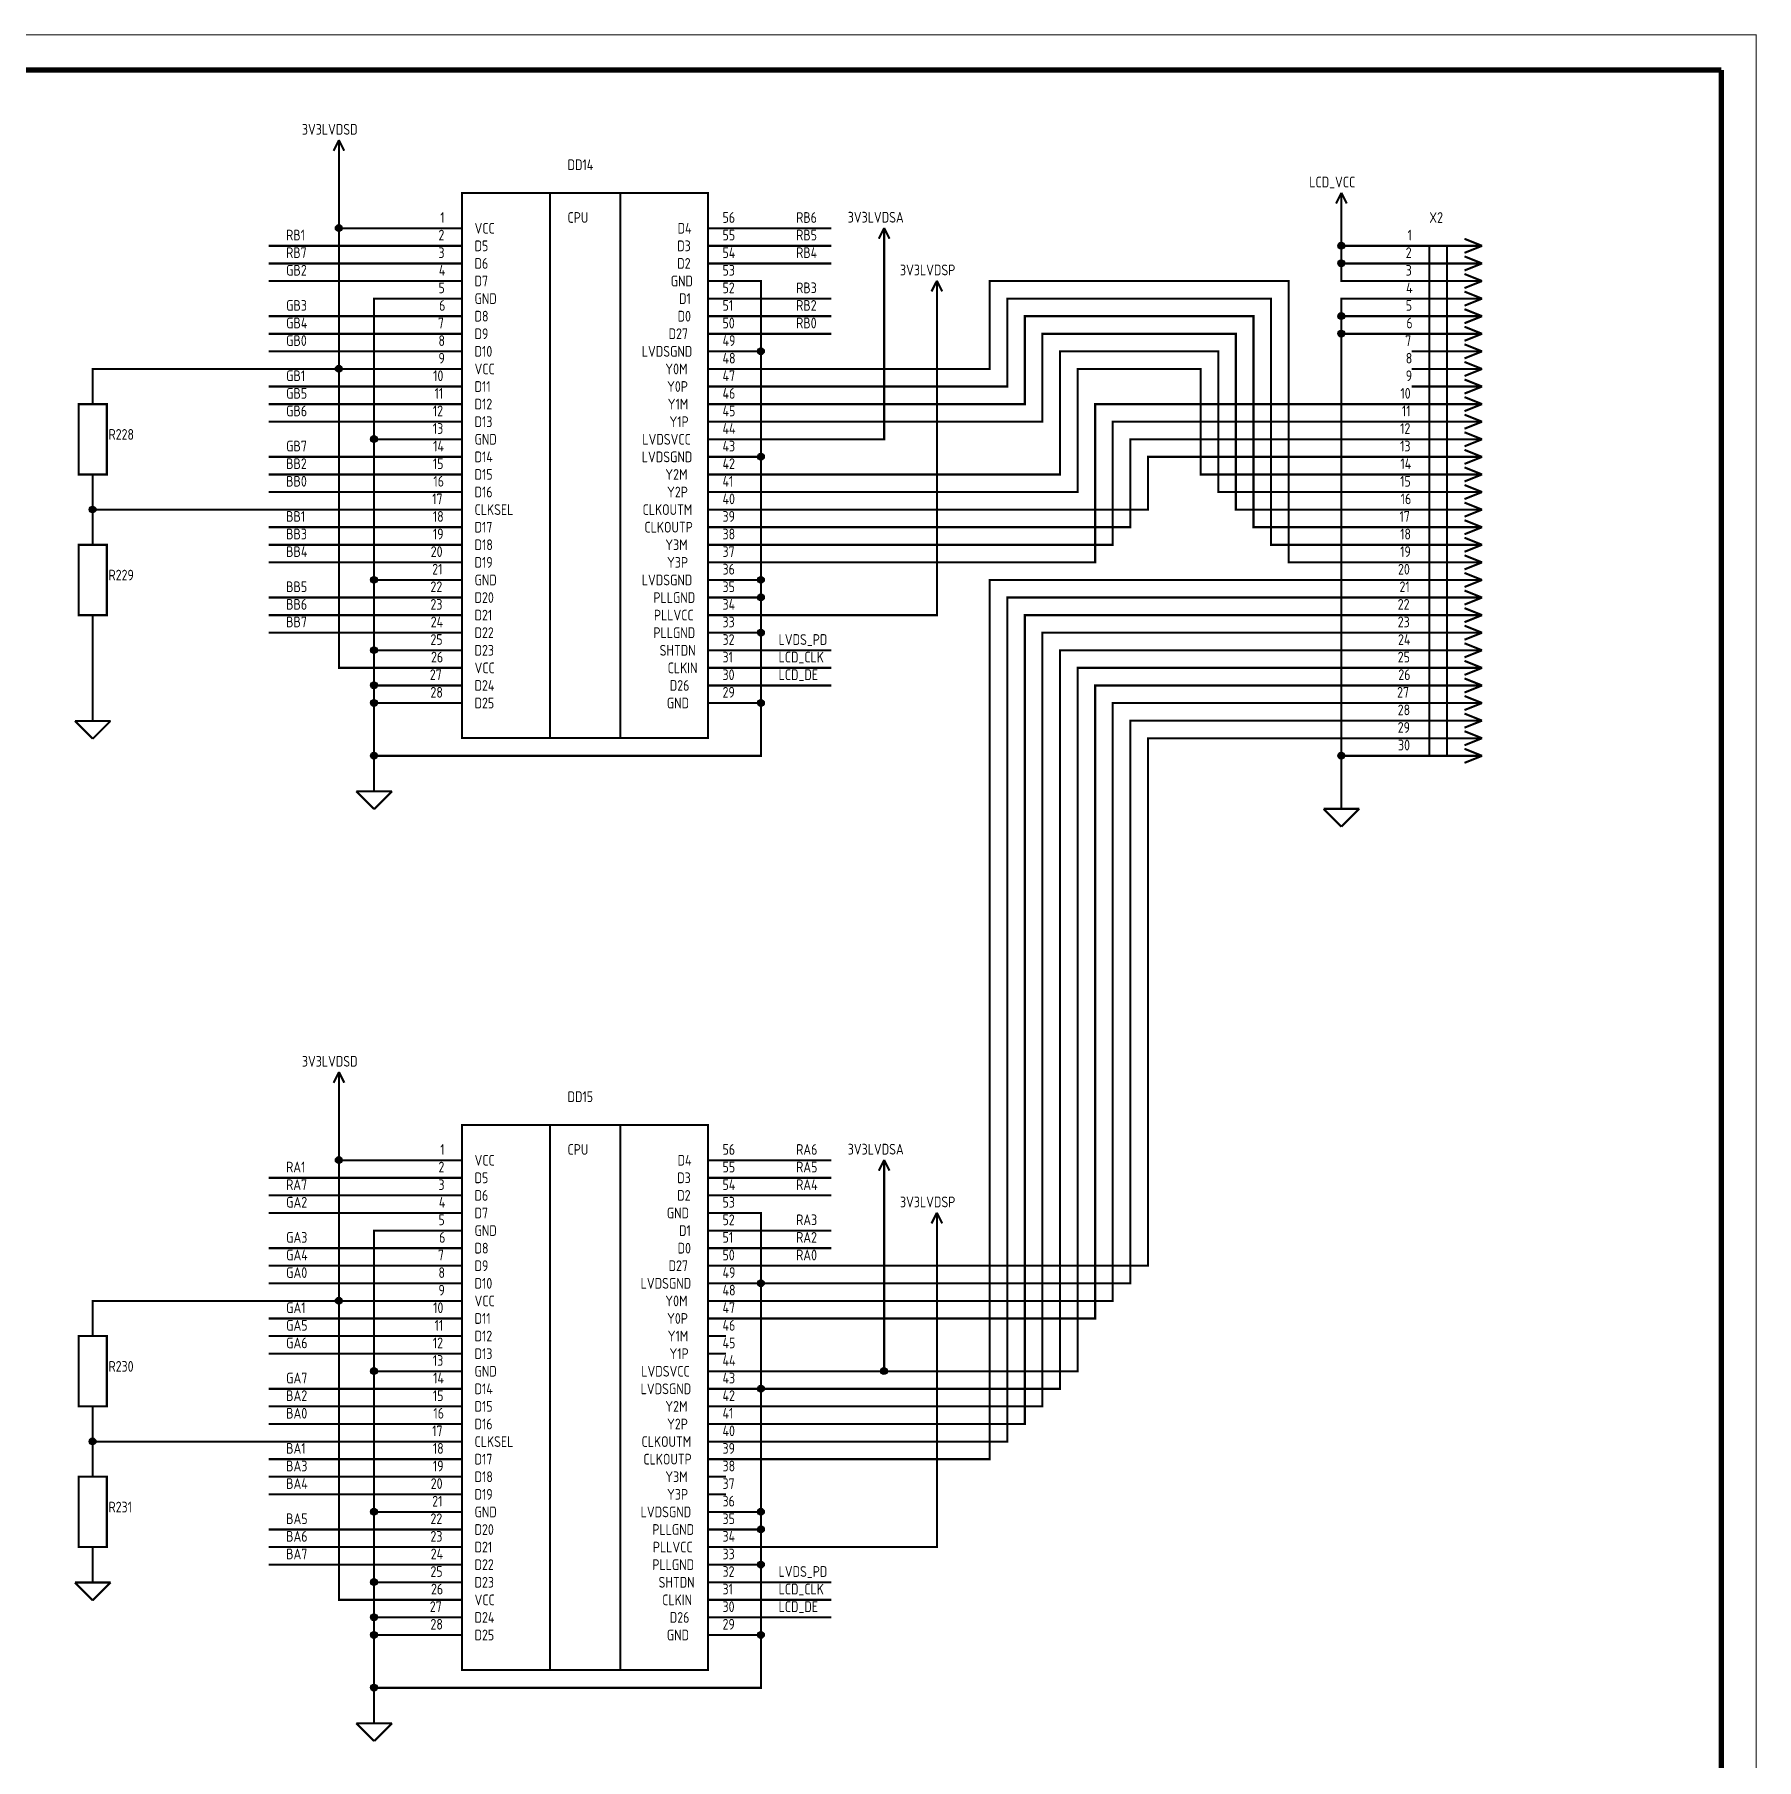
# Model space of a CAD drawing. Header units: millimetres. Extents: x 0 to 594, y 0 to 420.
# Drawn here: x 349.2 to 594, y 174.8 to 420 of the extents above; entities that cross this region are included whole.
import ezdxf

# ---------------------------------------------------------------- set-up
doc = ezdxf.new("R2010")
doc.units = ezdxf.units.MM
doc.layers.add('Sheet', color=7, linetype='Continuous')
doc.styles.get("Standard").update_dxf_attribs({"font": 'gost.TTF', "oblique": 15})

msp = doc.modelspace()

# ---------------------------------------------------------------- linework, layer by layer
at = {"layer": 'Sheet'}
for points, const_width in [([(0, 420), (593.96, 420), (593.96, 0.04), (0, 0.04), (0, 420)], 0.0991), ([(20, 415), (589, 415)], 0.749), ([(589, 415), (589, 5)], 0.749), ([(392.5, 405.04), (391.74, 403.52)], 0.3), ([(392.5, 405.04), (393.26, 403.52)], 0.3), ([(392.5, 402.5), (392.5, 405.04)], 0.3), ([(392.5, 372.5), (392.5, 392.5), (392.5, 402.5)], 0.3), ([(410, 397.5), (444.96, 397.5), (444.96, 320.04), (410, 320.04), (410, 397.5)], 0.3), ([(422.5, 397.5), (422.5, 320)], 0.3), ([(432.5, 397.5), (432.5, 320)], 0.3), ([(535, 397.54), (534.24, 396.02)], 0.3), ([(535, 397.54), (535.76, 396.02)], 0.3), ([(535, 395), (535, 397.54)], 0.3), ([(545, 385), (535, 385), (535, 387.5), (535, 390), (535, 395)], 0.3), ([(407.5, 392.5), (392.5, 392.5)], 0.3), ([(410, 392.5), (407.5, 392.5)], 0.3), ([(445, 392.5), (447.5, 392.5)], 0.3), ([(462.5, 392.5), (447.5, 392.5)], 0.3), ([(470, 392.54), (469.24, 391.02)], 0.3), ([(470, 392.54), (470.76, 391.02)], 0.3), ([(470, 390), (470, 392.54)], 0.3), ([(382.5, 390), (407.5, 390)], 0.3), ([(410, 390), (407.5, 390)], 0.3), ([(445, 390), (447.5, 390)], 0.3), ([(462.5, 390), (447.5, 390)], 0.3), ([(447.5, 362.5), (470, 362.5), (470, 390)], 0.3), ([(545, 390), (535, 390)], 0.3), ([(547.5, 390), (545, 390)], 0.3), ([(547.5, 317.5), (547.5, 390)], 0.3), ([(547.5, 390), (555, 390)], 0.3), ([(550, 390), (550, 317.5)], 0.3), ([(555, 390), (552.5, 391)], 0.3), ([(552.5, 389), (555, 390)], 0.3), ([(382.5, 387.5), (407.5, 387.5)], 0.3), ([(410, 387.5), (407.5, 387.5)], 0.3), ([(445, 387.5), (447.5, 387.5)], 0.3), ([(462.5, 387.5), (447.5, 387.5)], 0.3), ([(545, 387.5), (535, 387.5)], 0.3), ([(547.5, 387.5), (545, 387.5)], 0.3), ([(547.5, 387.5), (555, 387.5)], 0.3), ([(555, 387.5), (552.5, 388.5)], 0.3), ([(552.5, 386.5), (555, 387.5)], 0.3), ([(382.5, 385), (407.5, 385)], 0.3), ([(410, 385), (407.5, 385)], 0.3), ([(445, 385), (447.5, 385)], 0.3), ([(452.5, 375), (452.5, 385), (447.5, 385)], 0.3), ([(545, 345), (527.5, 345), (527.5, 385), (485, 385), (485, 372.5), (447.5, 372.5)], 0.3), ([(477.5, 385.04), (476.74, 383.52)], 0.3), ([(477.5, 385.04), (478.26, 383.52)], 0.3), ([(477.5, 382.5), (477.5, 385.04)], 0.3), ([(547.5, 385), (545, 385)], 0.3), ([(547.5, 385), (555, 385)], 0.3), ([(555, 385), (552.5, 386)], 0.3), ([(552.5, 384), (555, 385)], 0.3), ([(407.5, 382.5), (397.5, 382.5), (397.5, 362.5), (407.5, 362.5)], 0.3), ([(410, 382.5), (407.5, 382.5)], 0.3), ([(445, 382.5), (447.5, 382.5)], 0.3), ([(462.5, 382.5), (447.5, 382.5)], 0.3), ([(545, 347.5), (525, 347.5), (525, 382.5), (487.5, 382.5), (487.5, 370), (447.5, 370)], 0.3), ([(447.5, 337.5), (477.5, 337.5), (477.5, 382.5)], 0.3), ([(545, 382.5), (535, 382.5), (535, 380)], 0.3), ([(547.5, 382.5), (545, 382.5)], 0.3), ([(547.5, 382.5), (555, 382.5)], 0.3), ([(555, 382.5), (552.5, 383.5)], 0.3), ([(552.5, 381.5), (555, 382.5)], 0.3), ([(382.5, 380), (407.5, 380)], 0.3), ([(410, 380), (407.5, 380)], 0.3), ([(445, 380), (447.5, 380)], 0.3), ([(462.5, 380), (447.5, 380)], 0.3), ([(447.5, 367.5), (490, 367.5), (490, 380), (522.5, 380), (522.5, 350), (545, 350)], 0.3), ([(545, 380), (535, 380), (535, 377.5)], 0.3), ([(547.5, 380), (545, 380)], 0.3), ([(547.5, 380), (555, 380)], 0.3), ([(555, 380), (552.5, 381)], 0.3), ([(552.5, 379), (555, 380)], 0.3), ([(555, 377.5), (552.5, 378.5)], 0.3), ([(382.5, 377.5), (407.5, 377.5)], 0.3), ([(410, 377.5), (407.5, 377.5)], 0.3), ([(445, 377.5), (447.5, 377.5)], 0.3), ([(462.5, 377.5), (447.5, 377.5)], 0.3), ([(447.5, 365), (492.5, 365), (492.5, 377.5), (520, 377.5), (520, 352.5), (545, 352.5)], 0.3), ([(535, 317.5), (535, 377.5), (545, 377.5)], 0.3), ([(547.5, 377.5), (545, 377.5)], 0.3), ([(547.5, 377.5), (555, 377.5)], 0.3), ([(552.5, 376.5), (555, 377.5)], 0.3), ([(555, 375), (552.5, 376)], 0.3), ([(382.5, 375), (407.5, 375)], 0.3), ([(410, 375), (407.5, 375)], 0.3), ([(445, 375), (447.5, 375)], 0.3), ([(452.5, 360), (452.5, 375), (447.5, 375)], 0.3), ([(447.5, 357.5), (495, 357.5), (495, 375), (517.5, 375), (517.5, 355), (545, 355)], 0.3), ([(547.5, 375), (545, 375)], 0.3), ([(547.5, 375), (555, 375)], 0.3), ([(552.5, 374), (555, 375)], 0.3), ([(555, 372.5), (552.5, 373.5)], 0.3), ([(407.5, 372.5), (392.5, 372.5), (357.5, 372.5), (357.5, 370)], 0.3), ([(407.5, 330), (392.5, 330), (392.5, 372.5)], 0.3), ([(410, 372.5), (407.5, 372.5)], 0.3), ([(445, 372.5), (447.5, 372.5)], 0.3), ([(447.5, 355), (497.5, 355), (497.5, 372.5), (515, 372.5), (515, 357.5), (545, 357.5)], 0.3), ([(547.5, 372.5), (545, 372.5)], 0.3), ([(547.5, 372.5), (555, 372.5)], 0.3), ([(552.5, 371.5), (555, 372.5)], 0.3), ([(555, 370), (552.5, 371)], 0.3), ([(357.5, 367.5), (357.5, 370)], 0.3), ([(382.5, 370), (407.5, 370)], 0.3), ([(410, 370), (407.5, 370)], 0.3), ([(445, 370), (447.5, 370)], 0.3), ([(547.5, 370), (545, 370)], 0.3), ([(547.5, 370), (555, 370)], 0.3), ([(552.5, 369), (555, 370)], 0.3), ([(555, 367.5), (552.5, 368.5)], 0.3), ([(357.5, 357.5), (355.5, 357.5), (355.5, 367.5), (359.5, 367.5), (359.5, 357.5), (357.5, 357.5)], 0.3), ([(382.5, 367.5), (407.5, 367.5)], 0.3), ([(410, 367.5), (407.5, 367.5)], 0.3), ([(445, 367.5), (447.5, 367.5)], 0.3), ([(447.5, 345), (500, 345), (500, 367.5), (545, 367.5)], 0.3), ([(547.5, 367.5), (545, 367.5)], 0.3), ([(547.5, 367.5), (555, 367.5)], 0.3), ([(552.5, 366.5), (555, 367.5)], 0.3), ([(555, 365), (552.5, 366)], 0.3), ([(382.5, 365), (407.5, 365)], 0.3), ([(410, 365), (407.5, 365)], 0.3), ([(445, 365), (447.5, 365)], 0.3), ([(447.5, 347.5), (502.5, 347.5), (502.5, 365), (545, 365)], 0.3), ([(547.5, 365), (545, 365)], 0.3), ([(547.5, 365), (555, 365)], 0.3), ([(552.5, 364), (555, 365)], 0.3), ([(555, 362.5), (552.5, 363.5)], 0.3), ([(397.5, 362.5), (397.5, 342.5), (407.5, 342.5)], 0.3), ([(410, 362.5), (407.5, 362.5)], 0.3), ([(445, 362.5), (447.5, 362.5)], 0.3), ([(447.5, 350), (505, 350), (505, 362.5), (545, 362.5)], 0.3), ([(547.5, 362.5), (545, 362.5)], 0.3), ([(547.5, 362.5), (555, 362.5)], 0.3), ([(552.5, 361.5), (555, 362.5)], 0.3), ([(555, 360), (552.5, 361)], 0.3), ([(382.5, 360), (407.5, 360)], 0.3), ([(410, 360), (407.5, 360)], 0.3), ([(445, 360), (447.5, 360)], 0.3), ([(452.5, 342.5), (452.5, 360), (447.5, 360)], 0.3), ([(447.5, 352.5), (507.5, 352.5), (507.5, 360), (545, 360)], 0.3), ([(547.5, 360), (545, 360)], 0.3), ([(547.5, 360), (555, 360)], 0.3), ([(552.5, 359), (555, 360)], 0.3), ([(555, 357.5), (552.5, 358.5)], 0.3), ([(357.5, 357.5), (357.5, 355)], 0.3), ([(382.5, 357.5), (407.5, 357.5)], 0.3), ([(410, 357.5), (407.5, 357.5)], 0.3), ([(445, 357.5), (447.5, 357.5)], 0.3), ([(547.5, 357.5), (545, 357.5)], 0.3), ([(547.5, 357.5), (555, 357.5)], 0.3), ([(552.5, 356.5), (555, 357.5)], 0.3), ([(555, 355), (552.5, 356)], 0.3), ([(357.5, 352.5), (357.5, 355)], 0.3), ([(382.5, 355), (407.5, 355)], 0.3), ([(410, 355), (407.5, 355)], 0.3), ([(445, 355), (447.5, 355)], 0.3), ([(547.5, 355), (545, 355)], 0.3), ([(547.5, 355), (555, 355)], 0.3), ([(552.5, 354), (555, 355)], 0.3), ([(555, 352.5), (552.5, 353.5)], 0.3), ([(357.5, 350), (357.5, 352.5), (407.5, 352.5)], 0.3), ([(410, 352.5), (407.5, 352.5)], 0.3), ([(445, 352.5), (447.5, 352.5)], 0.3), ([(547.5, 352.5), (545, 352.5)], 0.3), ([(547.5, 352.5), (555, 352.5)], 0.3), ([(552.5, 351.5), (555, 352.5)], 0.3), ([(555, 350), (552.5, 351)], 0.3), ([(357.5, 347.5), (357.5, 350)], 0.3), ([(382.5, 350), (407.5, 350)], 0.3), ([(410, 350), (407.5, 350)], 0.3), ([(445, 350), (447.5, 350)], 0.3), ([(547.5, 350), (545, 350)], 0.3), ([(547.5, 350), (555, 350)], 0.3), ([(552.5, 349), (555, 350)], 0.3), ([(555, 347.5), (552.5, 348.5)], 0.3), ([(357.5, 337.5), (355.5, 337.5), (355.5, 347.5), (359.5, 347.5), (359.5, 337.5), (357.5, 337.5)], 0.3), ([(382.5, 347.5), (407.5, 347.5)], 0.3), ([(410, 347.5), (407.5, 347.5)], 0.3), ([(445, 347.5), (447.5, 347.5)], 0.3), ([(547.5, 347.5), (545, 347.5)], 0.3), ([(547.5, 347.5), (555, 347.5)], 0.3), ([(552.5, 346.5), (555, 347.5)], 0.3), ([(555, 345), (552.5, 346)], 0.3), ([(382.5, 345), (407.5, 345)], 0.3), ([(410, 345), (407.5, 345)], 0.3), ([(445, 345), (447.5, 345)], 0.3), ([(547.5, 345), (545, 345)], 0.3), ([(547.5, 345), (555, 345)], 0.3), ([(552.5, 344), (555, 345)], 0.3), ([(555, 342.5), (552.5, 343.5)], 0.3), ([(397.5, 342.5), (397.5, 332.5), (397.5, 327.5), (407.5, 327.5)], 0.3), ([(410, 342.5), (407.5, 342.5)], 0.3), ([(445, 342.5), (447.5, 342.5)], 0.3), ([(452.5, 340), (452.5, 342.5), (447.5, 342.5)], 0.3), ([(447.5, 217.5), (485, 217.5), (485, 342.5), (545, 342.5)], 0.3), ([(547.5, 342.5), (545, 342.5)], 0.3), ([(547.5, 342.5), (555, 342.5)], 0.3), ([(552.5, 341.5), (555, 342.5)], 0.3), ([(555, 340), (552.5, 341)], 0.3), ([(382.5, 340), (407.5, 340)], 0.3), ([(410, 340), (407.5, 340)], 0.3), ([(445, 340), (447.5, 340)], 0.3), ([(452.5, 335), (452.5, 340), (447.5, 340)], 0.3), ([(447.5, 220), (487.5, 220), (487.5, 340), (545, 340)], 0.3), ([(547.5, 340), (545, 340)], 0.3), ([(547.5, 340), (555, 340)], 0.3), ([(552.5, 339), (555, 340)], 0.3), ([(555, 337.5), (552.5, 338.5)], 0.3), ([(357.5, 337.5), (357.5, 335)], 0.3), ([(382.5, 337.5), (407.5, 337.5)], 0.3), ([(410, 337.5), (407.5, 337.5)], 0.3), ([(445, 337.5), (447.5, 337.5)], 0.3), ([(447.5, 222.5), (490, 222.5), (490, 337.5), (545, 337.5)], 0.3), ([(547.5, 337.5), (545, 337.5)], 0.3), ([(547.5, 337.5), (555, 337.5)], 0.3), ([(552.5, 336.5), (555, 337.5)], 0.3), ([(555, 335), (552.5, 336)], 0.3), ([(357.5, 325), (357.5, 335)], 0.3), ([(382.5, 335), (407.5, 335)], 0.3), ([(410, 335), (407.5, 335)], 0.3), ([(445, 335), (447.5, 335)], 0.3), ([(452.5, 325), (452.5, 335), (447.5, 335)], 0.3), ([(447.5, 225), (492.5, 225), (492.5, 335), (545, 335)], 0.3), ([(547.5, 335), (545, 335)], 0.3), ([(547.5, 335), (555, 335)], 0.3), ([(552.5, 334), (555, 335)], 0.3), ([(555, 332.5), (552.5, 333.5)], 0.3), ([(407.5, 332.5), (397.5, 332.5)], 0.3), ([(410, 332.5), (407.5, 332.5)], 0.3), ([(445, 332.5), (447.5, 332.5)], 0.3), ([(462.5, 332.5), (447.5, 332.5)], 0.3), ([(447.5, 227.5), (452.5, 227.5), (495, 227.5), (495, 332.5), (545, 332.5)], 0.3), ([(547.5, 332.5), (545, 332.5)], 0.3), ([(547.5, 332.5), (555, 332.5)], 0.3), ([(552.5, 331.5), (555, 332.5)], 0.3), ([(555, 330), (552.5, 331)], 0.3), ([(410, 330), (407.5, 330)], 0.3), ([(445, 330), (447.5, 330)], 0.3), ([(462.5, 330), (447.5, 330)], 0.3), ([(447.5, 230), (470, 230), (497.5, 230), (497.5, 330), (545, 330)], 0.3), ([(547.5, 330), (545, 330)], 0.3), ([(547.5, 330), (555, 330)], 0.3), ([(552.5, 329), (555, 330)], 0.3), ([(555, 327.5), (552.5, 328.5)], 0.3), ([(397.5, 327.5), (397.5, 325), (407.5, 325)], 0.3), ([(410, 327.5), (407.5, 327.5)], 0.3), ([(445, 327.5), (447.5, 327.5)], 0.3), ([(462.5, 327.5), (447.5, 327.5)], 0.3), ([(447.5, 237.5), (500, 237.5), (500, 327.5), (545, 327.5)], 0.3), ([(547.5, 327.5), (545, 327.5)], 0.3), ([(547.5, 327.5), (555, 327.5)], 0.3), ([(552.5, 326.5), (555, 327.5)], 0.3), ([(357.5, 325), (357.5, 322.46)], 0.3), ([(397.5, 325), (397.5, 317.5), (452.5, 317.5), (452.5, 325), (447.5, 325)], 0.3), ([(410, 325), (407.5, 325)], 0.3), ([(445, 325), (447.5, 325)], 0.3), ([(447.5, 240), (502.5, 240), (502.5, 325), (545, 325)], 0.3), ([(547.5, 325), (545, 325)], 0.3), ([(547.5, 325), (555, 325)], 0.3), ([(555, 325), (552.5, 326)], 0.3), ([(552.5, 324), (555, 325)], 0.3), ([(354.96, 322.46), (360.04, 322.46)], 0.3), ([(354.96, 322.46), (357.5, 319.92)], 0.3), ([(360.04, 322.46), (357.5, 319.92)], 0.3), ([(447.5, 242.5), (452.5, 242.5), (505, 242.5), (505, 322.5), (545, 322.5)], 0.3), ([(547.5, 322.5), (545, 322.5)], 0.3), ([(547.5, 322.5), (555, 322.5)], 0.3), ([(555, 322.5), (552.5, 323.5)], 0.3), ([(552.5, 321.5), (555, 322.5)], 0.3), ([(447.5, 245), (507.5, 245), (507.5, 320), (545, 320)], 0.3), ([(547.5, 320), (545, 320)], 0.3), ([(547.5, 320), (555, 320)], 0.3), ([(555, 320), (552.5, 321)], 0.3), ([(552.5, 319), (555, 320)], 0.3), ([(397.5, 317.5), (397.5, 315)], 0.3), ([(545, 317.5), (535, 317.5), (535, 312.5)], 0.3), ([(547.5, 317.5), (545, 317.5)], 0.3), ([(547.5, 317.5), (555, 317.5)], 0.3), ([(555, 317.5), (552.5, 318.5)], 0.3), ([(552.5, 316.5), (555, 317.5)], 0.3), ([(397.5, 315), (397.5, 312.46)], 0.3), ([(394.96, 312.46), (400.04, 312.46)], 0.3), ([(394.96, 312.46), (397.5, 309.92)], 0.3), ([(400.04, 312.46), (397.5, 309.92)], 0.3), ([(535, 312.5), (535, 309.96)], 0.3), ([(532.46, 309.96), (537.54, 309.96)], 0.3), ([(532.46, 309.96), (535, 307.42)], 0.3), ([(537.54, 309.96), (535, 307.42)], 0.3), ([(392.5, 272.54), (391.74, 271.02)], 0.3), ([(392.5, 272.54), (393.26, 271.02)], 0.3), ([(392.5, 270), (392.5, 272.54)], 0.3), ([(392.5, 240), (392.5, 260), (392.5, 270)], 0.3), ([(410, 265), (444.96, 265), (444.96, 187.54), (410, 187.54), (410, 265)], 0.3), ([(422.5, 265), (422.5, 187.5)], 0.3), ([(432.5, 265), (432.5, 187.5)], 0.3), ([(407.5, 260), (392.5, 260)], 0.3), ([(410, 260), (407.5, 260)], 0.3), ([(445, 260), (447.5, 260)], 0.3), ([(462.5, 260), (447.5, 260)], 0.3), ([(470, 260.04), (469.24, 258.52)], 0.3), ([(470, 260.04), (470.76, 258.52)], 0.3), ([(470, 257.5), (470, 260.04)], 0.3), ([(382.5, 257.5), (407.5, 257.5)], 0.3), ([(410, 257.5), (407.5, 257.5)], 0.3), ([(445, 257.5), (447.5, 257.5)], 0.3), ([(462.5, 257.5), (447.5, 257.5)], 0.3), ([(470, 230), (470, 257.5)], 0.3), ([(382.5, 255), (407.5, 255)], 0.3), ([(410, 255), (407.5, 255)], 0.3), ([(445, 255), (447.5, 255)], 0.3), ([(462.5, 255), (447.5, 255)], 0.3), ([(382.5, 252.5), (407.5, 252.5)], 0.3), ([(410, 252.5), (407.5, 252.5)], 0.3), ([(445, 252.5), (447.5, 252.5)], 0.3), ([(452.5, 242.5), (452.5, 252.5), (447.5, 252.5)], 0.3), ([(477.5, 252.54), (476.74, 251.02)], 0.3), ([(477.5, 252.54), (478.26, 251.02)], 0.3), ([(477.5, 250), (477.5, 252.54)], 0.3), ([(407.5, 250), (397.5, 250), (397.5, 230), (407.5, 230)], 0.3), ([(410, 250), (407.5, 250)], 0.3), ([(445, 250), (447.5, 250)], 0.3), ([(462.5, 250), (447.5, 250)], 0.3), ([(447.5, 205), (477.5, 205), (477.5, 250)], 0.3), ([(382.5, 247.5), (407.5, 247.5)], 0.3), ([(410, 247.5), (407.5, 247.5)], 0.3), ([(445, 247.5), (447.5, 247.5)], 0.3), ([(462.5, 247.5), (447.5, 247.5)], 0.3), ([(382.5, 245), (407.5, 245)], 0.3), ([(410, 245), (407.5, 245)], 0.3), ([(445, 245), (447.5, 245)], 0.3), ([(382.5, 242.5), (407.5, 242.5)], 0.3), ([(410, 242.5), (407.5, 242.5)], 0.3), ([(445, 242.5), (447.5, 242.5)], 0.3), ([(452.5, 227.5), (452.5, 242.5)], 0.3), ([(407.5, 240), (392.5, 240), (357.5, 240), (357.5, 237.5)], 0.3), ([(407.5, 197.5), (392.5, 197.5), (392.5, 240)], 0.3), ([(410, 240), (407.5, 240)], 0.3), ([(445, 240), (447.5, 240)], 0.3), ([(357.5, 235), (357.5, 237.5)], 0.3), ([(382.5, 237.5), (407.5, 237.5)], 0.3), ([(410, 237.5), (407.5, 237.5)], 0.3), ([(445, 237.5), (447.5, 237.5)], 0.3), ([(357.5, 225), (355.5, 225), (355.5, 235), (359.5, 235), (359.5, 225), (357.5, 225)], 0.3), ([(382.5, 235), (407.5, 235)], 0.3), ([(410, 235), (407.5, 235)], 0.3), ([(445, 235), (447.5, 235)], 0.3), ([(382.5, 232.5), (407.5, 232.5)], 0.3), ([(410, 232.5), (407.5, 232.5)], 0.3), ([(445, 232.5), (447.5, 232.5)], 0.3), ([(397.5, 230), (397.5, 210), (407.5, 210)], 0.3), ([(410, 230), (407.5, 230)], 0.3), ([(445, 230), (447.5, 230)], 0.3), ([(382.5, 227.5), (407.5, 227.5)], 0.3), ([(410, 227.5), (407.5, 227.5)], 0.3), ([(445, 227.5), (447.5, 227.5)], 0.3), ([(452.5, 210), (452.5, 227.5)], 0.3), ([(357.5, 225), (357.5, 222.5)], 0.3), ([(382.5, 225), (407.5, 225)], 0.3), ([(410, 225), (407.5, 225)], 0.3), ([(445, 225), (447.5, 225)], 0.3), ([(357.5, 220), (357.5, 222.5)], 0.3), ([(382.5, 222.5), (407.5, 222.5)], 0.3), ([(410, 222.5), (407.5, 222.5)], 0.3), ([(445, 222.5), (447.5, 222.5)], 0.3), ([(357.5, 217.5), (357.5, 220), (407.5, 220)], 0.3), ([(410, 220), (407.5, 220)], 0.3), ([(445, 220), (447.5, 220)], 0.3), ([(357.5, 215), (357.5, 217.5)], 0.3), ([(382.5, 217.5), (407.5, 217.5)], 0.3), ([(410, 217.5), (407.5, 217.5)], 0.3), ([(445, 217.5), (447.5, 217.5)], 0.3), ([(357.5, 205), (355.5, 205), (355.5, 215), (359.5, 215), (359.5, 205), (357.5, 205)], 0.3), ([(382.5, 215), (407.5, 215)], 0.3), ([(410, 215), (407.5, 215)], 0.3), ([(445, 215), (447.5, 215)], 0.3), ([(382.5, 212.5), (407.5, 212.5)], 0.3), ([(410, 212.5), (407.5, 212.5)], 0.3), ([(445, 212.5), (447.5, 212.5)], 0.3), ([(397.5, 210), (397.5, 200), (397.5, 195), (407.5, 195)], 0.3), ([(410, 210), (407.5, 210)], 0.3), ([(445, 210), (447.5, 210)], 0.3), ([(452.5, 207.5), (452.5, 210), (447.5, 210)], 0.3), ([(382.5, 207.5), (407.5, 207.5)], 0.3), ([(410, 207.5), (407.5, 207.5)], 0.3), ([(445, 207.5), (447.5, 207.5)], 0.3), ([(452.5, 202.5), (452.5, 207.5), (447.5, 207.5)], 0.3), ([(357.5, 205), (357.5, 202.5)], 0.3), ([(382.5, 205), (407.5, 205)], 0.3), ([(410, 205), (407.5, 205)], 0.3), ([(445, 205), (447.5, 205)], 0.3), ([(357.5, 202.5), (357.5, 199.96)], 0.3), ([(382.5, 202.5), (407.5, 202.5)], 0.3), ([(410, 202.5), (407.5, 202.5)], 0.3), ([(445, 202.5), (447.5, 202.5)], 0.3), ([(452.5, 192.5), (452.5, 202.5), (447.5, 202.5)], 0.3), ([(354.96, 199.96), (360.04, 199.96)], 0.3), ([(354.96, 199.96), (357.5, 197.42)], 0.3), ([(360.04, 199.96), (357.5, 197.42)], 0.3), ([(407.5, 200), (397.5, 200)], 0.3), ([(410, 200), (407.5, 200)], 0.3), ([(445, 200), (447.5, 200)], 0.3), ([(462.5, 200), (447.5, 200)], 0.3), ([(410, 197.5), (407.5, 197.5)], 0.3), ([(445, 197.5), (447.5, 197.5)], 0.3), ([(462.5, 197.5), (447.5, 197.5)], 0.3), ([(397.5, 195), (397.5, 192.5), (407.5, 192.5)], 0.3), ([(410, 195), (407.5, 195)], 0.3), ([(445, 195), (447.5, 195)], 0.3), ([(462.5, 195), (447.5, 195)], 0.3), ([(397.5, 192.5), (397.5, 185), (452.5, 185), (452.5, 192.5), (447.5, 192.5)], 0.3), ([(410, 192.5), (407.5, 192.5)], 0.3), ([(445, 192.5), (447.5, 192.5)], 0.3), ([(397.5, 185), (397.5, 182.5)], 0.3), ([(397.5, 182.5), (397.5, 179.96)], 0.3), ([(394.96, 179.96), (400.04, 179.96)], 0.3), ([(394.96, 179.96), (397.5, 177.42)], 0.3), ([(400.04, 179.96), (397.5, 177.42)], 0.3)]:
    msp.add_lwpolyline(points, dxfattribs=dict(at, const_width=const_width))
at = {"layer": 'Sheet', "const_width": 0.508}
for points in [[(392.25, 392.5, 1), (392.75, 392.5, 1)], [(534.75, 390, 1), (535.25, 390, 1)], [(534.75, 387.5, 1), (535.25, 387.5, 1)], [(534.75, 380, 1), (535.25, 380, 1)], [(534.75, 377.5, 1), (535.25, 377.5, 1)], [(452.25, 375, 1), (452.75, 375, 1)], [(392.25, 372.5, 1), (392.75, 372.5, 1)], [(397.25, 362.5, 1), (397.75, 362.5, 1)], [(452.25, 360, 1), (452.75, 360, 1)], [(357.25, 352.5, 1), (357.75, 352.5, 1)], [(397.25, 342.5, 1), (397.75, 342.5, 1)], [(452.25, 342.5, 1), (452.75, 342.5, 1)], [(452.25, 340, 1), (452.75, 340, 1)], [(452.25, 335, 1), (452.75, 335, 1)], [(397.25, 332.5, 1), (397.75, 332.5, 1)], [(397.25, 327.5, 1), (397.75, 327.5, 1)], [(397.25, 325, 1), (397.75, 325, 1)], [(452.25, 325, 1), (452.75, 325, 1)], [(397.25, 317.5, 1), (397.75, 317.5, 1)], [(534.75, 317.5, 1), (535.25, 317.5, 1)], [(392.25, 260, 1), (392.75, 260, 1)], [(452.25, 242.5, 1), (452.75, 242.5, 1)], [(392.25, 240, 1), (392.75, 240, 1)], [(397.25, 230, 1), (397.75, 230, 1)], [(469.75, 230, 1), (470.25, 230, 1)], [(452.25, 227.5, 1), (452.75, 227.5, 1)], [(357.25, 220, 1), (357.75, 220, 1)], [(397.25, 210, 1), (397.75, 210, 1)], [(452.25, 210, 1), (452.75, 210, 1)], [(452.25, 207.5, 1), (452.75, 207.5, 1)], [(452.25, 202.5, 1), (452.75, 202.5, 1)], [(397.25, 200, 1), (397.75, 200, 1)], [(397.25, 195, 1), (397.75, 195, 1)], [(397.25, 192.5, 1), (397.75, 192.5, 1)], [(452.25, 192.5, 1), (452.75, 192.5, 1)], [(397.25, 185, 1), (397.75, 185, 1)]]:
    msp.add_lwpolyline(points, format="xyb", close=True, dxfattribs=at)
at = {"layer": 'Sheet'}
for centre, radius in [((397.48, 325.02), 0.488), ((397.48, 325.02), 0.488), ((397.48, 325.02), 0.488), ((397.48, 325.02), 0.488), ((534.98, 317.52), 0.486), ((534.98, 317.52), 0.486), ((534.98, 317.52), 0.486), ((534.98, 317.52), 0.486), ((392.48, 260.02), 0.486), ((392.48, 260.02), 0.486), ((392.48, 260.02), 0.486), ((392.48, 260.02), 0.486), ((397.48, 230.02), 0.488), ((397.48, 230.02), 0.488), ((397.48, 230.02), 0.488), ((397.48, 230.02), 0.488), ((397.48, 210.02), 0.488), ((397.48, 210.02), 0.488), ((397.48, 210.02), 0.488), ((397.48, 210.02), 0.488), ((397.48, 200.02), 0.488), ((397.48, 200.02), 0.488), ((397.48, 200.02), 0.488), ((397.48, 200.02), 0.488)]:
    msp.add_circle(centre, radius, dxfattribs=at)
for centre, major_axis, ratio in [((392.48, 392.52), (0.486, 0), 0.999995), ((392.48, 392.52), (0.486, 0), 0.999995), ((392.48, 392.52), (0.486, 0), 0.999995), ((392.48, 392.52), (0.486, 0), 0.999995), ((534.98, 390.02), (0, 0.488), 0.997292), ((534.98, 390.02), (0, 0.488), 0.997292), ((534.98, 390.02), (0, 0.488), 0.997292), ((534.98, 390.02), (0, 0.488), 0.997292), ((534.98, 387.52), (0, 0.488), 0.997286), ((534.98, 387.52), (0, 0.488), 0.997286), ((534.98, 387.52), (0, 0.488), 0.997286), ((534.98, 387.52), (0, 0.488), 0.997286), ((534.98, 380.02), (0.486, 0), 0.999995), ((534.98, 380.02), (0.486, 0), 0.999995), ((534.98, 380.02), (0.486, 0), 0.999995), ((534.98, 380.02), (0.486, 0), 0.999995), ((534.98, 377.52), (0, 0.488), 0.997286), ((534.98, 377.52), (0, 0.488), 0.997286), ((534.98, 377.52), (0, 0.488), 0.997286), ((534.98, 377.52), (0, 0.488), 0.997286), ((452.48, 375.02), (0.488, 0), 0.997245), ((452.48, 375.02), (0.488, 0), 0.997245), ((452.48, 375.02), (0.488, 0), 0.997245), ((452.48, 375.02), (0.488, 0), 0.997245), ((392.48, 372.52), (0.486, 0), 0.999995), ((392.48, 372.52), (0.486, 0), 0.999995), ((392.48, 372.52), (0.486, 0), 0.999995), ((392.48, 372.52), (0.486, 0), 0.999995), ((392.48, 372.52), (0.486, 0), 0.999995), ((392.48, 372.52), (0.486, 0), 0.999995), ((397.48, 362.52), (0.488, 0), 0.997286), ((397.48, 362.52), (0.488, 0), 0.997286), ((397.48, 362.52), (0.488, 0), 0.997286), ((397.48, 362.52), (0.488, 0), 0.997286), ((452.48, 360.02), (0.488, 0), 0.997245), ((452.48, 360.02), (0.488, 0), 0.997245), ((452.48, 360.02), (0.488, 0), 0.997245), ((452.48, 360.02), (0.488, 0), 0.997245), ((357.48, 352.52), (0.486, 0), 0.999995), ((357.48, 352.52), (0.486, 0), 0.999995), ((357.48, 352.52), (0.486, 0), 0.999995), ((357.48, 352.52), (0.486, 0), 0.999995), ((397.48, 342.52), (0.488, 0), 0.997286), ((397.48, 342.52), (0.488, 0), 0.997286), ((397.48, 342.52), (0.488, 0), 0.997286), ((397.48, 342.52), (0.488, 0), 0.997286), ((452.48, 342.52), (0.488, 0), 0.997245), ((452.48, 342.52), (0.488, 0), 0.997245), ((452.48, 342.52), (0.488, 0), 0.997245), ((452.48, 342.52), (0.488, 0), 0.997245), ((452.48, 340.02), (0.488, 0), 0.997245), ((452.48, 340.02), (0.488, 0), 0.997245), ((452.48, 340.02), (0.488, 0), 0.997245), ((452.48, 340.02), (0.488, 0), 0.997245), ((452.48, 335.02), (0.488, 0), 0.999969), ((452.48, 335.02), (0.488, 0), 0.999969), ((452.48, 335.02), (0.488, 0), 0.999969), ((452.48, 335.02), (0.488, 0), 0.999969), ((397.48, 332.52), (0.488, 0), 0.997281), ((397.48, 332.52), (0.488, 0), 0.997281), ((397.48, 332.52), (0.488, 0), 0.997281), ((397.48, 332.52), (0.488, 0), 0.997281), ((397.48, 327.52), (0.488, 0), 0.997281), ((397.48, 327.52), (0.488, 0), 0.997281), ((397.48, 327.52), (0.488, 0), 0.997281), ((397.48, 327.52), (0.488, 0), 0.997281), ((452.48, 325.02), (0.488, 0), 0.999958), ((452.48, 325.02), (0.488, 0), 0.999958), ((452.48, 325.02), (0.488, 0), 0.999958), ((452.48, 325.02), (0.488, 0), 0.999958), ((397.48, 317.52), (0.488, 0), 0.997292), ((397.48, 317.52), (0.488, 0), 0.997292), ((397.48, 317.52), (0.488, 0), 0.997292), ((397.48, 317.52), (0.488, 0), 0.997292), ((452.48, 242.52), (0.488, 0), 0.999958), ((452.48, 242.52), (0.488, 0), 0.999958), ((452.48, 242.52), (0.488, 0), 0.999958), ((452.48, 242.52), (0.488, 0), 0.999958), ((452.48, 242.52), (0.488, 0), 0.999958), ((452.48, 242.52), (0.488, 0), 0.999958), ((392.48, 240.02), (0, 0.488), 0.997292), ((392.48, 240.02), (0, 0.488), 0.997292), ((392.48, 240.02), (0, 0.488), 0.997292), ((392.48, 240.02), (0, 0.488), 0.997292), ((392.48, 240.02), (0, 0.488), 0.997292), ((392.48, 240.02), (0, 0.488), 0.997292), ((469.98, 230.02), (0, 0.488), 0.997292), ((469.98, 230.02), (0, 0.488), 0.997292), ((469.98, 230.02), (0, 0.488), 0.997292), ((469.98, 230.02), (0, 0.488), 0.997292), ((452.48, 227.52), (0.488, 0), 0.99725), ((452.48, 227.52), (0.488, 0), 0.99725), ((452.48, 227.52), (0.488, 0), 0.99725), ((452.48, 227.52), (0.488, 0), 0.99725), ((452.48, 227.52), (0.488, 0), 0.99725), ((452.48, 227.52), (0.488, 0), 0.99725), ((357.48, 220.02), (0, 0.488), 0.997271), ((357.48, 220.02), (0, 0.488), 0.997271), ((357.48, 220.02), (0, 0.488), 0.997271), ((357.48, 220.02), (0, 0.488), 0.997271), ((452.48, 210.02), (0.488, 0), 0.999958), ((452.48, 210.02), (0.488, 0), 0.999958), ((452.48, 210.02), (0.488, 0), 0.999958), ((452.48, 210.02), (0.488, 0), 0.999958), ((452.48, 207.52), (0.488, 0), 0.997229), ((452.48, 207.52), (0.488, 0), 0.997229), ((452.48, 207.52), (0.488, 0), 0.997229), ((452.48, 207.52), (0.488, 0), 0.997229), ((452.48, 202.52), (0.488, 0), 0.99725), ((452.48, 202.52), (0.488, 0), 0.99725), ((452.48, 202.52), (0.488, 0), 0.99725), ((452.48, 202.52), (0.488, 0), 0.99725), ((397.48, 195.02), (0.488, 0), 0.997292), ((397.48, 195.02), (0.488, 0), 0.997292), ((397.48, 195.02), (0.488, 0), 0.997292), ((397.48, 195.02), (0.488, 0), 0.997292), ((397.48, 192.52), (0.488, 0), 0.997271), ((397.48, 192.52), (0.488, 0), 0.997271), ((397.48, 192.52), (0.488, 0), 0.997271), ((397.48, 192.52), (0.488, 0), 0.997271), ((452.48, 192.52), (0.488, 0), 0.997229), ((452.48, 192.52), (0.488, 0), 0.997229), ((452.48, 192.52), (0.488, 0), 0.997229), ((452.48, 192.52), (0.488, 0), 0.997229), ((397.48, 185.02), (0.488, 0), 0.997292), ((397.48, 185.02), (0.488, 0), 0.997292), ((397.48, 185.02), (0.488, 0), 0.997292), ((397.48, 185.02), (0.488, 0), 0.997292)]:
    msp.add_ellipse(centre, major_axis=major_axis, ratio=ratio, dxfattribs=at)

# ---------------------------------------------------------------- texts
for s, height, p in [('3V3LVDSD', 1.524, (387.24, 405.81)), ('DD14', 1.524, (425, 400.77)), ('LCD_VCC', 1.524, (530.44, 398.31)), ('1', 1.52, (406.91, 393.27)), ('VCC', 1.524, (411.78, 391.74)), ('CPU', 1.524, (425, 393.27)), ('D4', 1.524, (440.64, 391.74)), ('56', 1.524, (447.03, 393.27)), ('RB6', 1.524, (457.5, 393.27)), ('3V3LVDSA', 1.524, (464.83, 393.31)), ('X2', 1.524, (547.5, 393.27)), ('RB1', 1.524, (385, 390.77)), ('2', 1.52, (406.65, 390.77)), ('D5', 1.524, (411.78, 389.24)), ('D3', 1.524, (440.59, 389.24)), ('55', 1.524, (447.03, 390.77)), ('RB5', 1.524, (457.5, 390.77)), ('1', 1.52, (544.41, 390.77)), ('RB7', 1.524, (385, 388.27)), ('3', 1.52, (406.65, 388.27)), ('D6', 1.524, (411.78, 386.74)), ('D2', 1.524, (440.59, 386.74)), ('54', 1.524, (447.03, 388.27)), ('RB4', 1.524, (457.5, 388.27)), ('2', 1.52, (544.15, 388.27)), ('GB2', 1.524, (385, 385.77)), ('4', 1.52, (406.7, 385.77)), ('D7', 1.524, (411.78, 384.24)), ('GND', 1.524, (439.66, 384.24)), ('53', 1.524, (447.03, 385.77)), ('3V3LVDSP', 1.524, (472.26, 385.81)), ('3', 1.52, (544.15, 385.77)), ('5', 1.52, (406.65, 383.27)), ('GND', 1.524, (411.78, 381.74)), ('D1', 1.524, (440.85, 381.74)), ('52', 1.524, (447.03, 383.27)), ('RB3', 1.524, (457.5, 383.27)), ('4', 1.52, (544.2, 383.27)), ('GB3', 1.524, (385, 380.77)), ('6', 1.52, (406.74, 380.77)), ('D8', 1.524, (411.78, 379.24)), ('D0', 1.524, (440.64, 379.24)), ('51', 1.524, (447.03, 380.77)), ('RB2', 1.524, (457.5, 380.77)), ('5', 1.52, (544.15, 380.77)), ('GB4', 1.524, (385, 378.27)), ('7', 1.52, (406.57, 378.27)), ('D9', 1.524, (411.78, 376.74)), ('D27', 1.524, (439.36, 376.74)), ('50', 1.524, (447.03, 378.27)), ('RB0', 1.524, (457.5, 378.27)), ('6', 1.52, (544.24, 378.27)), ('GB0', 1.524, (385, 375.77)), ('8', 1.52, (406.65, 375.77)), ('D10', 1.524, (411.78, 374.24)), ('LVDSGND', 1.524, (435.55, 374.24)), ('49', 1.524, (447.03, 375.77)), ('7', 1.52, (544.07, 375.77)), ('9', 1.52, (406.65, 373.27)), ('VCC', 1.524, (411.78, 371.74)), ('Y0M', 1.524, (438.9, 371.74)), ('48', 1.524, (447.03, 373.27)), ('8', 1.52, (544.15, 373.27)), ('GB1', 1.524, (385, 370.77)), ('10', 1.524, (405.89, 370.77)), ('D11', 1.524, (411.78, 369.24)), ('Y0P', 1.524, (439.15, 369.24)), ('47', 1.524, (447.03, 370.77)), ('9', 1.52, (544.15, 370.77)), ('GB5', 1.524, (385, 368.27)), ('11', 1.524, (406.1, 368.27)), ('D12', 1.524, (411.78, 366.74)), ('Y1M', 1.524, (439.24, 366.74)), ('46', 1.524, (447.03, 368.27)), ('10', 1.524, (543.39, 368.27)), ('GB6', 1.524, (385, 365.77)), ('12', 1.524, (405.85, 365.77)), ('D13', 1.524, (411.78, 364.24)), ('Y1P', 1.524, (439.49, 364.24)), ('45', 1.524, (447.03, 365.77)), ('11', 1.524, (543.6, 365.77)), ('R228', 1.524, (359.75, 362.43)), ('13', 1.524, (405.85, 363.27)), ('GND', 1.524, (411.78, 361.74)), ('LVDSVCC', 1.524, (435.63, 361.74)), ('44', 1.524, (447.03, 363.27)), ('12', 1.524, (543.35, 363.27)), ('GB7', 1.524, (385, 360.77)), ('14', 1.524, (405.89, 360.77)), ('D14', 1.524, (411.78, 359.24)), ('LVDSGND', 1.524, (435.55, 359.24)), ('43', 1.524, (447.03, 360.77)), ('13', 1.524, (543.35, 360.77)), ('BB2', 1.524, (385, 358.27)), ('15', 1.524, (405.85, 358.27)), ('D15', 1.524, (411.78, 356.74)), ('Y2M', 1.524, (438.9, 356.74)), ('42', 1.524, (447.03, 358.27)), ('14', 1.524, (543.39, 358.27)), ('BB0', 1.524, (385, 355.77)), ('16', 1.524, (405.93, 355.77)), ('D16', 1.524, (411.78, 354.24)), ('Y2P', 1.524, (439.15, 354.24)), ('41', 1.524, (447.03, 355.77)), ('15', 1.524, (543.35, 355.77)), ('17', 1.524, (405.76, 353.27)), ('CLKSEL', 1.524, (411.78, 351.74)), ('CLKOUTM', 1.524, (435.67, 351.74)), ('40', 1.524, (447.03, 353.27)), ('16', 1.524, (543.43, 353.27)), ('BB1', 1.524, (385, 350.77)), ('18', 1.524, (405.85, 350.77)), ('D17', 1.524, (411.78, 349.24)), ('CLKOUTP', 1.524, (435.93, 349.24)), ('39', 1.524, (447.03, 350.77)), ('17', 1.524, (543.26, 350.77)), ('BB3', 1.524, (385, 348.27)), ('19', 1.524, (405.85, 348.27)), ('D18', 1.524, (411.78, 346.74)), ('Y3M', 1.524, (438.9, 346.74)), ('38', 1.524, (447.03, 348.27)), ('18', 1.524, (543.35, 348.27)), ('BB4', 1.524, (385, 345.77)), ('20', 1.524, (405.55, 345.77)), ('37', 1.524, (447.03, 345.77)), ('19', 1.524, (543.35, 345.77)), ('R229', 1.524, (359.75, 342.43)), ('21', 1.524, (405.76, 343.27)), ('D19', 1.524, (411.78, 344.24)), ('Y3P', 1.524, (439.15, 344.24)), ('36', 1.524, (447.03, 343.27)), ('20', 1.524, (543.05, 343.27)), ('BB5', 1.524, (385, 340.77)), ('22', 1.524, (405.51, 340.77)), ('GND', 1.524, (411.78, 341.74)), ('LVDSGND', 1.524, (435.55, 341.74)), ('35', 1.524, (447.03, 340.77)), ('21', 1.524, (543.26, 340.77)), ('BB6', 1.524, (385, 338.27)), ('23', 1.524, (405.51, 338.27)), ('D20', 1.524, (411.78, 339.24)), ('PLLGND', 1.524, (437.2, 339.24)), ('34', 1.524, (447.03, 338.27)), ('22', 1.524, (543.01, 338.27)), ('BB7', 1.524, (385, 335.77)), ('24', 1.524, (405.55, 335.77)), ('D21', 1.524, (411.78, 336.74)), ('PLLVCC', 1.524, (437.28, 336.74)), ('33', 1.524, (447.03, 335.77)), ('23', 1.524, (543.01, 335.77)), ('25', 1.524, (405.51, 333.27)), ('D22', 1.524, (411.78, 334.24)), ('PLLGND', 1.524, (437.2, 334.24)), ('32', 1.524, (447.03, 333.27)), ('LVDS_PD', 1.524, (455, 333.27)), ('24', 1.524, (543.05, 333.27)), ('26', 1.524, (405.59, 330.77)), ('D23', 1.524, (411.78, 331.74)), ('SHTDN', 1.524, (438.09, 331.74)), ('31', 1.524, (447.03, 330.77)), ('LCD_CLK', 1.524, (455, 330.77)), ('25', 1.524, (543.01, 330.77)), ('27', 1.524, (405.42, 328.27)), ('VCC', 1.524, (411.78, 329.24)), ('CLKIN', 1.524, (439.23, 329.24)), ('30', 1.524, (447.03, 328.27)), ('LCD_DE', 1.524, (455, 328.27)), ('26', 1.524, (543.09, 328.27)), ('28', 1.524, (405.51, 325.77)), ('D24', 1.524, (411.78, 326.74)), ('D26', 1.524, (439.53, 326.74)), ('29', 1.524, (447.03, 325.77)), ('27', 1.524, (542.92, 325.77)), ('D25', 1.524, (411.78, 324.24)), ('GND', 1.524, (439.11, 324.24)), ('28', 1.524, (543.01, 323.27)), ('29', 1.524, (543.01, 320.77)), ('30', 1.524, (543.05, 318.27)), ('3V3LVDSD', 1.524, (387.24, 273.31)), ('DD15', 1.524, (425, 268.27)), ('1', 1.52, (406.91, 260.77)), ('VCC', 1.524, (411.78, 259.24)), ('CPU', 1.524, (425, 260.77)), ('D4', 1.524, (440.64, 259.24)), ('56', 1.524, (447.03, 260.77)), ('RA6', 1.524, (457.5, 260.77)), ('3V3LVDSA', 1.524, (464.83, 260.81)), ('RA1', 1.524, (385, 258.27)), ('2', 1.52, (406.65, 258.27)), ('D5', 1.524, (411.78, 256.74)), ('D3', 1.524, (440.59, 256.74)), ('55', 1.524, (447.03, 258.27)), ('RA5', 1.524, (457.5, 258.27)), ('RA7', 1.524, (385, 255.77)), ('3', 1.52, (406.65, 255.77)), ('D6', 1.524, (411.78, 254.24)), ('D2', 1.524, (440.59, 254.24)), ('54', 1.524, (447.03, 255.77)), ('RA4', 1.524, (457.5, 255.77)), ('GA2', 1.524, (385, 253.27)), ('4', 1.52, (406.7, 253.27)), ('D7', 1.524, (411.78, 251.74)), ('GND', 1.524, (439.11, 251.74)), ('53', 1.524, (447.03, 253.27)), ('3V3LVDSP', 1.524, (472.26, 253.31)), ('5', 1.52, (406.65, 250.77)), ('GND', 1.524, (411.78, 249.24)), ('D1', 1.524, (440.85, 249.24)), ('52', 1.524, (447.03, 250.77)), ('RA3', 1.524, (457.5, 250.77)), ('GA3', 1.524, (385, 248.27)), ('6', 1.52, (406.74, 248.27)), ('D8', 1.524, (411.78, 246.74)), ('D0', 1.524, (440.64, 246.74)), ('51', 1.524, (447.03, 248.27)), ('RA2', 1.524, (457.5, 248.27)), ('GA4', 1.524, (385, 245.77)), ('7', 1.52, (406.57, 245.77)), ('D9', 1.524, (411.78, 244.24)), ('D27', 1.524, (439.36, 244.24)), ('50', 1.524, (447.03, 245.77)), ('RA0', 1.524, (457.5, 245.77)), ('GA0', 1.524, (385, 243.27)), ('8', 1.52, (406.65, 243.27)), ('D10', 1.524, (411.78, 241.74)), ('LVDSGND', 1.524, (435.39, 241.74)), ('49', 1.524, (447.03, 243.27)), ('9', 1.52, (406.65, 240.77)), ('VCC', 1.524, (411.78, 239.24)), ('Y0M', 1.524, (438.9, 239.24)), ('48', 1.524, (447.03, 240.77)), ('GA1', 1.524, (385, 238.27)), ('10', 1.524, (405.89, 238.27)), ('D11', 1.524, (411.78, 236.74)), ('Y0P', 1.524, (439.15, 236.74)), ('47', 1.524, (447.03, 238.27)), ('GA5', 1.524, (385, 235.77)), ('11', 1.524, (406.1, 235.77)), ('D12', 1.524, (411.78, 234.24)), ('Y1M', 1.524, (439.24, 234.24)), ('46', 1.524, (447.03, 235.77)), ('GA6', 1.524, (385, 233.27)), ('12', 1.524, (405.85, 233.27)), ('D13', 1.524, (411.78, 231.74)), ('Y1P', 1.524, (439.49, 231.74)), ('45', 1.524, (447.03, 233.27)), ('R230', 1.524, (359.75, 229.93)), ('13', 1.524, (405.85, 230.77)), ('GND', 1.524, (411.78, 229.24)), ('LVDSVCC', 1.524, (435.48, 229.24)), ('44', 1.524, (447.03, 230.77)), ('GA7', 1.524, (385, 228.27)), ('14', 1.524, (405.89, 228.27)), ('D14', 1.524, (411.78, 226.74)), ('LVDSGND', 1.524, (435.39, 226.74)), ('43', 1.524, (447.03, 228.27)), ('BA2', 1.524, (385, 225.77)), ('15', 1.524, (405.85, 225.77)), ('D15', 1.524, (411.78, 224.24)), ('Y2M', 1.524, (438.9, 224.24)), ('42', 1.524, (447.03, 225.77)), ('BA0', 1.524, (385, 223.27)), ('16', 1.524, (405.93, 223.27)), ('D16', 1.524, (411.78, 221.74)), ('Y2P', 1.524, (439.15, 221.74)), ('41', 1.524, (447.03, 223.27)), ('17', 1.524, (405.76, 220.77)), ('CLKSEL', 1.524, (411.78, 219.24)), ('CLKOUTM', 1.524, (435.52, 219.24)), ('40', 1.524, (447.03, 220.77)), ('BA1', 1.524, (385, 218.27)), ('18', 1.524, (405.85, 218.27)), ('CLKOUTP', 1.524, (435.78, 216.74)), ('39', 1.524, (447.03, 218.27)), ('BA3', 1.524, (385, 215.77)), ('19', 1.524, (405.85, 215.77)), ('D17', 1.524, (411.78, 216.74)), ('38', 1.524, (447.03, 215.77)), ('BA4', 1.524, (385, 213.27)), ('20', 1.524, (405.55, 213.27)), ('D18', 1.524, (411.78, 214.24)), ('Y3M', 1.524, (438.9, 214.24)), ('37', 1.524, (447.03, 213.27)), ('R231', 1.524, (359.75, 209.93)), ('21', 1.524, (405.76, 210.77)), ('D19', 1.524, (411.78, 211.74)), ('Y3P', 1.524, (439.15, 211.74)), ('36', 1.524, (447.03, 210.77)), ('BA5', 1.524, (385, 208.27)), ('22', 1.524, (405.51, 208.27)), ('GND', 1.524, (411.78, 209.24)), ('LVDSGND', 1.524, (435.39, 209.24)), ('35', 1.524, (447.03, 208.27)), ('BA6', 1.524, (385, 205.77)), ('23', 1.524, (405.51, 205.77)), ('D20', 1.524, (411.78, 206.74)), ('PLLGND', 1.524, (437.05, 206.74)), ('34', 1.524, (447.03, 205.77)), ('BA7', 1.524, (385, 203.27)), ('24', 1.524, (405.55, 203.27)), ('D21', 1.524, (411.78, 204.24)), ('PLLVCC', 1.524, (437.13, 204.24)), ('33', 1.524, (447.03, 203.27)), ('25', 1.524, (405.51, 200.77)), ('D22', 1.524, (411.78, 201.74)), ('PLLGND', 1.524, (437.05, 201.74)), ('32', 1.524, (447.03, 200.77)), ('LVDS_PD', 1.524, (455, 200.77)), ('26', 1.524, (405.59, 198.27)), ('D23', 1.524, (411.78, 199.24)), ('SHTDN', 1.524, (437.94, 199.24)), ('31', 1.524, (447.03, 198.27)), ('LCD_CLK', 1.524, (455, 198.27)), ('27', 1.524, (405.42, 195.77)), ('VCC', 1.524, (411.78, 196.74)), ('CLKIN', 1.524, (438.46, 196.74)), ('30', 1.524, (447.03, 195.77)), ('LCD_DE', 1.524, (455, 195.77)), ('28', 1.524, (405.51, 193.27)), ('D24', 1.524, (411.78, 194.24)), ('D26', 1.524, (439.53, 194.24)), ('29', 1.524, (447.03, 193.27)), ('D25', 1.524, (411.78, 191.74)), ('GND', 1.524, (439.11, 191.74))]:
    msp.add_text(s, height=height, dxfattribs=at).set_placement(p)

doc.saveas('drawing.dxf')
